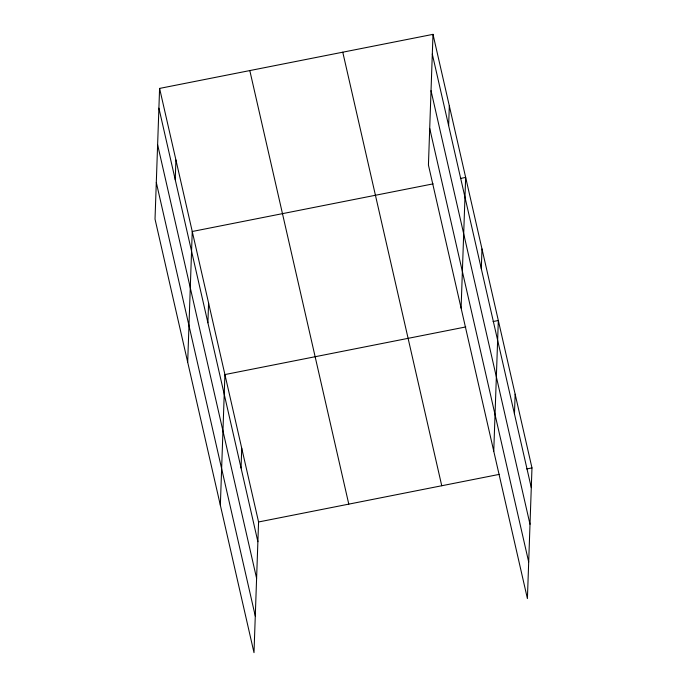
<?xml version="1.0" encoding="UTF-8"?>
<svg xmlns="http://www.w3.org/2000/svg" width="687" height="687" viewBox="0 0 687 687"><rect width="100%" height="100%" fill="white"/><g stroke="black" fill="none" stroke-linecap="round" stroke-linejoin="round"><path stroke-width="1.03" d="M159.59 88.417L155.022 219.093L254.001 652.65L258.57 521.974L159.59 88.417L432.999 34.35L531.978 467.907L527.41 598.583L428.43 165.026L432.999 34.35M175.228 179.685L175.924 159.951M187.688 362.161L192.248 231.493L433.136 183.858M207.895 322.761L208.582 303.027M220.355 505.237L224.915 374.57L465.795 326.935M241.051 468.01L241.738 448.276M448.637 125.618L449.324 105.884M461.097 308.094L465.657 177.426L460.41 178.465M481.304 268.694L481.991 248.96M493.755 451.17L498.324 320.503L493.077 321.542M514.46 413.943L515.147 394.209M258.57 521.974L499.449 474.339M526.731 468.946L531.978 467.907M432.303 54.084L531.283 487.641M431.024 90.693L530.003 524.258M429.71 128.409L528.689 561.975M342.77 52.195L441.75 485.752M249.81 70.572L348.79 504.138M158.903 108.151L257.883 541.708M157.624 144.759L256.603 578.325M156.301 182.476L255.281 616.041"/></g></svg>
